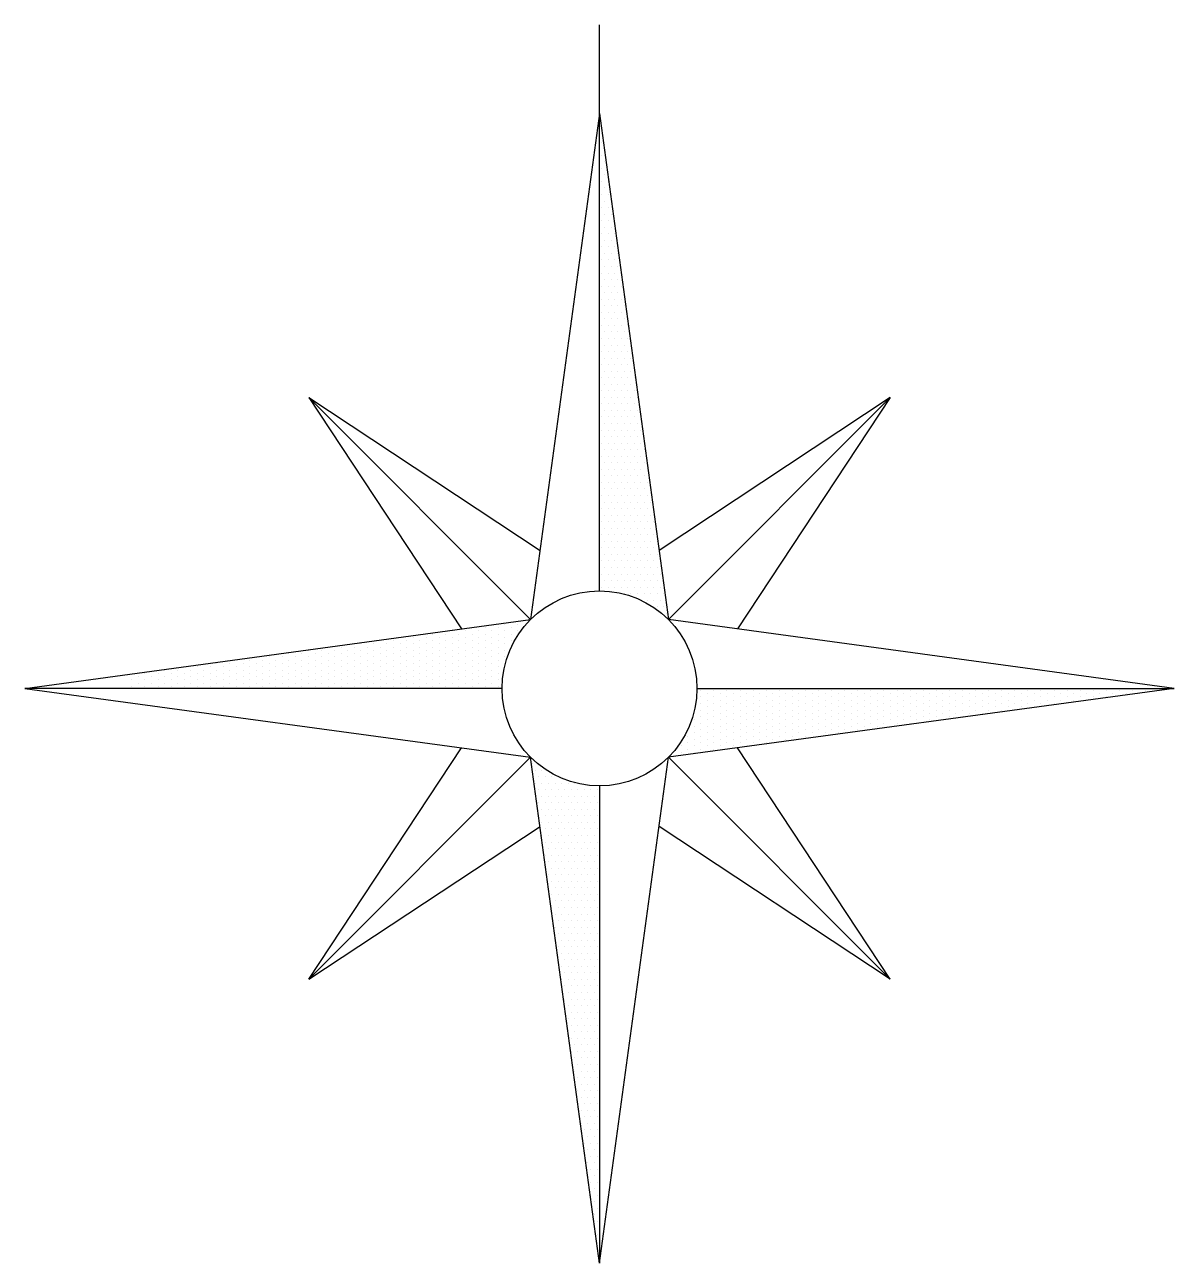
# Model space of a CAD drawing. Header units: millimetres. Extents: x -19392 to 580976, y -49129 to 736091.
# Drawn here: x 364105 to 398697, y 501677 to 538940 of the extents above; entities that cross this region are included whole.
import ezdxf

# ---------------------------------------------------------------- set-up
doc = ezdxf.new("R2010")
doc.units = ezdxf.units.MM

msp = doc.modelspace()

# ---------------------------------------------------------------- linework, layer by layer
at = {"color": 0}
for p, q in [((381461, 535802), (381461, 535802)), ((381461, 535409), (381461, 535409)), ((381461, 535015), (381461, 535015)), ((381559, 534818), (381559, 534818)), ((381461, 534621), (381461, 534621)), ((381559, 534424), (381559, 534424)), ((381461, 534227), (381461, 534227)), ((381559, 534030), (381559, 534030)), ((381658, 534227), (381658, 534227)), ((381461, 533834), (381461, 533834)), ((381559, 533637), (381559, 533637)), ((381658, 533834), (381658, 533834)), ((381756, 533637), (381756, 533637)), ((381461, 533440), (381461, 533440)), ((381559, 533243), (381559, 533243)), ((381658, 533440), (381658, 533440)), ((381756, 533243), (381756, 533243)), ((381461, 533046), (381461, 533046)), ((381658, 533046), (381658, 533046)), ((381461, 532652), (381461, 532652)), ((381559, 532849), (381559, 532849)), ((381658, 532652), (381658, 532652)), ((381756, 532849), (381756, 532849)), ((381855, 532652), (381855, 532652)), ((381461, 532259), (381461, 532259)), ((381559, 532455), (381559, 532455)), ((381658, 532259), (381658, 532259)), ((381756, 532455), (381756, 532455)), ((381855, 532259), (381855, 532259)), ((381461, 531865), (381461, 531865)), ((381559, 532062), (381559, 532062)), ((381658, 531865), (381658, 531865)), ((381756, 532062), (381756, 532062)), ((381855, 531865), (381855, 531865)), ((381953, 532062), (381953, 532062)), ((381461, 531471), (381461, 531471)), ((381559, 531668), (381559, 531668)), ((381658, 531471), (381658, 531471)), ((381756, 531668), (381756, 531668)), ((381855, 531471), (381855, 531471)), ((381953, 531668), (381953, 531668)), ((382052, 531471), (382052, 531471)), ((381461, 531077), (381461, 531077)), ((381559, 531274), (381559, 531274)), ((381658, 531077), (381658, 531077)), ((381756, 531274), (381756, 531274)), ((381855, 531077), (381855, 531077)), ((381953, 531274), (381953, 531274)), ((382052, 531077), (382052, 531077)), ((381461, 530684), (381461, 530684)), ((381559, 530880), (381559, 530880)), ((381658, 530684), (381658, 530684)), ((381756, 530880), (381756, 530880)), ((381855, 530684), (381855, 530684)), ((381953, 530880), (381953, 530880)), ((382052, 530684), (382052, 530684)), ((381461, 530290), (381461, 530290)), ((381559, 530487), (381559, 530487)), ((381658, 530290), (381658, 530290)), ((381756, 530487), (381756, 530487)), ((381855, 530290), (381855, 530290)), ((381953, 530487), (381953, 530487)), ((382052, 530290), (382052, 530290)), ((382150, 530487), (382150, 530487)), ((381461, 529896), (381461, 529896)), ((381559, 530093), (381559, 530093)), ((381658, 529896), (381658, 529896)), ((381756, 530093), (381756, 530093)), ((381855, 529896), (381855, 529896)), ((381953, 530093), (381953, 530093)), ((382052, 529896), (382052, 529896)), ((382150, 530093), (382150, 530093)), ((382248, 529896), (382248, 529896)), ((381559, 529699), (381559, 529699)), ((381756, 529699), (381756, 529699)), ((381953, 529699), (381953, 529699)), ((382150, 529699), (382150, 529699)), ((381461, 529502), (381461, 529502)), ((381559, 529305), (381559, 529305)), ((381658, 529502), (381658, 529502)), ((381756, 529305), (381756, 529305)), ((381855, 529502), (381855, 529502)), ((381953, 529305), (381953, 529305)), ((382052, 529502), (382052, 529502)), ((382150, 529305), (382150, 529305)), ((382248, 529502), (382248, 529502)), ((382347, 529305), (382347, 529305)), ((381461, 529109), (381461, 529109)), ((381559, 528912), (381559, 528912)), ((381658, 529109), (381658, 529109)), ((381756, 528912), (381756, 528912)), ((381855, 529109), (381855, 529109)), ((381953, 528912), (381953, 528912)), ((382052, 529109), (382052, 529109)), ((382150, 528912), (382150, 528912)), ((382248, 529109), (382248, 529109)), ((382347, 528912), (382347, 528912)), ((381461, 528715), (381461, 528715)), ((381559, 528518), (381559, 528518)), ((381658, 528715), (381658, 528715)), ((381756, 528518), (381756, 528518)), ((381855, 528715), (381855, 528715)), ((381953, 528518), (381953, 528518)), ((382052, 528715), (382052, 528715)), ((382150, 528518), (382150, 528518)), ((382248, 528715), (382248, 528715)), ((382347, 528518), (382347, 528518)), ((381461, 528321), (381461, 528321)), ((381559, 528124), (381559, 528124)), ((381658, 528321), (381658, 528321)), ((381756, 528124), (381756, 528124)), ((381855, 528321), (381855, 528321)), ((381953, 528124), (381953, 528124)), ((382052, 528321), (382052, 528321)), ((382150, 528124), (382150, 528124)), ((382248, 528321), (382248, 528321)), ((382347, 528124), (382347, 528124)), ((382445, 528321), (382445, 528321)), ((381461, 527927), (381461, 527927)), ((381559, 527730), (381559, 527730)), ((381658, 527927), (381658, 527927)), ((381756, 527730), (381756, 527730)), ((381855, 527927), (381855, 527927)), ((381953, 527730), (381953, 527730)), ((382052, 527927), (382052, 527927)), ((382150, 527730), (382150, 527730)), ((382248, 527927), (382248, 527927)), ((382347, 527730), (382347, 527730)), ((382445, 527927), (382445, 527927)), ((382544, 527730), (382544, 527730)), ((381461, 527534), (381461, 527534)), ((381559, 527337), (381559, 527337)), ((381658, 527534), (381658, 527534)), ((381756, 527337), (381756, 527337)), ((381855, 527534), (381855, 527534)), ((381953, 527337), (381953, 527337)), ((382052, 527534), (382052, 527534)), ((382150, 527337), (382150, 527337)), ((382248, 527534), (382248, 527534)), ((382347, 527337), (382347, 527337)), ((382445, 527534), (382445, 527534)), ((382544, 527337), (382544, 527337)), ((381461, 527140), (381461, 527140)), ((381559, 526943), (381559, 526943)), ((381658, 527140), (381658, 527140)), ((381756, 526943), (381756, 526943)), ((381855, 527140), (381855, 527140)), ((381953, 526943), (381953, 526943)), ((382052, 527140), (382052, 527140)), ((382150, 526943), (382150, 526943)), ((382248, 527140), (382248, 527140)), ((382347, 526943), (382347, 526943)), ((382445, 527140), (382445, 527140)), ((382544, 526943), (382544, 526943)), ((382642, 527140), (382642, 527140)), ((381461, 526746), (381461, 526746)), ((381559, 526549), (381559, 526549)), ((381658, 526746), (381658, 526746)), ((381756, 526549), (381756, 526549)), ((381855, 526746), (381855, 526746)), ((381953, 526549), (381953, 526549)), ((382052, 526746), (382052, 526746)), ((382150, 526549), (382150, 526549)), ((382248, 526746), (382248, 526746)), ((382347, 526549), (382347, 526549)), ((382445, 526746), (382445, 526746)), ((382544, 526549), (382544, 526549)), ((382642, 526746), (382642, 526746)), ((381461, 526352), (381461, 526352)), ((381559, 526155), (381559, 526155)), ((381658, 526352), (381658, 526352)), ((381756, 526155), (381756, 526155)), ((381855, 526352), (381855, 526352)), ((381953, 526155), (381953, 526155)), ((382052, 526352), (382052, 526352)), ((382150, 526155), (382150, 526155)), ((382248, 526352), (382248, 526352)), ((382347, 526155), (382347, 526155)), ((382445, 526352), (382445, 526352)), ((382544, 526155), (382544, 526155)), ((382642, 526352), (382642, 526352)), ((382741, 526155), (382741, 526155)), ((381461, 525959), (381461, 525959)), ((381658, 525959), (381658, 525959)), ((381855, 525959), (381855, 525959)), ((382052, 525959), (382052, 525959)), ((382248, 525959), (382248, 525959)), ((382445, 525959), (382445, 525959)), ((382642, 525959), (382642, 525959)), ((381461, 525565), (381461, 525565)), ((381559, 525762), (381559, 525762)), ((381658, 525565), (381658, 525565)), ((381756, 525762), (381756, 525762)), ((381855, 525565), (381855, 525565)), ((381953, 525762), (381953, 525762)), ((382052, 525565), (382052, 525565)), ((382150, 525762), (382150, 525762)), ((382248, 525565), (382248, 525565)), ((382347, 525762), (382347, 525762)), ((382445, 525565), (382445, 525565)), ((382544, 525762), (382544, 525762)), ((382642, 525565), (382642, 525565)), ((382741, 525762), (382741, 525762)), ((382839, 525565), (382839, 525565)), ((381461, 525171), (381461, 525171)), ((381559, 525368), (381559, 525368)), ((381658, 525171), (381658, 525171)), ((381756, 525368), (381756, 525368)), ((381855, 525171), (381855, 525171)), ((381953, 525368), (381953, 525368)), ((382052, 525171), (382052, 525171)), ((382150, 525368), (382150, 525368)), ((382248, 525171), (382248, 525171)), ((382347, 525368), (382347, 525368)), ((382445, 525171), (382445, 525171)), ((382544, 525368), (382544, 525368)), ((382642, 525171), (382642, 525171)), ((382741, 525368), (382741, 525368)), ((382839, 525171), (382839, 525171)), ((381461, 524777), (381461, 524777)), ((381559, 524974), (381559, 524974)), ((381658, 524777), (381658, 524777)), ((381756, 524974), (381756, 524974)), ((381855, 524777), (381855, 524777)), ((381953, 524974), (381953, 524974)), ((382052, 524777), (382052, 524777)), ((382150, 524974), (382150, 524974)), ((382248, 524777), (382248, 524777)), ((382347, 524974), (382347, 524974)), ((382445, 524777), (382445, 524777)), ((382544, 524974), (382544, 524974)), ((382642, 524777), (382642, 524777)), ((382741, 524974), (382741, 524974)), ((382839, 524777), (382839, 524777)), ((382938, 524974), (382938, 524974)), ((381461, 524384), (381461, 524384)), ((381559, 524580), (381559, 524580)), ((381658, 524384), (381658, 524384)), ((381756, 524580), (381756, 524580)), ((381855, 524384), (381855, 524384)), ((381953, 524580), (381953, 524580)), ((382052, 524384), (382052, 524384)), ((382150, 524580), (382150, 524580)), ((382248, 524384), (382248, 524384)), ((382347, 524580), (382347, 524580)), ((382445, 524384), (382445, 524384)), ((382544, 524580), (382544, 524580)), ((382642, 524384), (382642, 524384)), ((382741, 524580), (382741, 524580)), ((382839, 524384), (382839, 524384)), ((382938, 524580), (382938, 524580)), ((381461, 523990), (381461, 523990)), ((381559, 524187), (381559, 524187)), ((381658, 523990), (381658, 523990)), ((381756, 524187), (381756, 524187)), ((381855, 523990), (381855, 523990)), ((381953, 524187), (381953, 524187)), ((382052, 523990), (382052, 523990)), ((382150, 524187), (382150, 524187)), ((382248, 523990), (382248, 523990)), ((382347, 524187), (382347, 524187)), ((382445, 523990), (382445, 523990)), ((382544, 524187), (382544, 524187)), ((382642, 523990), (382642, 523990)), ((382741, 524187), (382741, 524187)), ((382839, 523990), (382839, 523990)), ((382938, 524187), (382938, 524187)), ((383036, 523990), (383036, 523990)), ((381461, 523596), (381461, 523596)), ((381559, 523793), (381559, 523793)), ((381658, 523596), (381658, 523596)), ((381756, 523793), (381756, 523793)), ((381855, 523596), (381855, 523596)), ((381953, 523793), (381953, 523793)), ((382052, 523596), (382052, 523596)), ((382150, 523793), (382150, 523793)), ((382248, 523596), (382248, 523596)), ((382347, 523793), (382347, 523793)), ((382445, 523596), (382445, 523596)), ((382544, 523793), (382544, 523793)), ((382642, 523596), (382642, 523596)), ((382741, 523793), (382741, 523793)), ((382839, 523596), (382839, 523596)), ((382938, 523793), (382938, 523793)), ((383036, 523596), (383036, 523596)), ((381461, 523202), (381461, 523202)), ((381559, 523399), (381559, 523399)), ((381658, 523202), (381658, 523202)), ((381756, 523399), (381756, 523399)), ((381855, 523202), (381855, 523202)), ((381953, 523399), (381953, 523399)), ((382052, 523202), (382052, 523202)), ((382150, 523399), (382150, 523399)), ((382248, 523202), (382248, 523202)), ((382347, 523399), (382347, 523399)), ((382445, 523202), (382445, 523202)), ((382544, 523399), (382544, 523399)), ((382642, 523202), (382642, 523202)), ((382741, 523399), (382741, 523399)), ((382839, 523202), (382839, 523202)), ((382938, 523399), (382938, 523399)), ((383036, 523202), (383036, 523202)), ((383134, 523399), (383134, 523399)), ((381461, 522809), (381461, 522809)), ((381559, 523005), (381559, 523005)), ((381658, 522809), (381658, 522809)), ((381756, 523005), (381756, 523005)), ((381855, 522809), (381855, 522809)), ((381953, 523005), (381953, 523005)), ((382052, 522809), (382052, 522809)), ((382150, 523005), (382150, 523005)), ((382248, 522809), (382248, 522809)), ((382347, 523005), (382347, 523005)), ((382445, 522809), (382445, 522809)), ((382544, 523005), (382544, 523005)), ((382642, 522809), (382642, 522809)), ((382741, 523005), (382741, 523005)), ((382839, 522809), (382839, 522809)), ((382938, 523005), (382938, 523005)), ((383036, 522809), (383036, 522809)), ((383134, 523005), (383134, 523005)), ((383233, 522809), (383233, 522809)), ((381559, 522612), (381559, 522612)), ((381756, 522612), (381756, 522612)), ((381953, 522612), (381953, 522612)), ((382150, 522612), (382150, 522612)), ((382347, 522612), (382347, 522612)), ((382544, 522612), (382544, 522612)), ((382741, 522612), (382741, 522612)), ((382938, 522612), (382938, 522612)), ((383134, 522612), (383134, 522612)), ((381461, 522415), (381461, 522415)), ((381559, 522218), (381559, 522218)), ((381658, 522415), (381658, 522415)), ((381756, 522218), (381756, 522218)), ((381855, 522415), (381855, 522415)), ((381953, 522218), (381953, 522218)), ((382052, 522415), (382052, 522415)), ((382150, 522218), (382150, 522218)), ((382248, 522415), (382248, 522415)), ((382347, 522218), (382347, 522218)), ((382445, 522415), (382445, 522415)), ((382544, 522218), (382544, 522218)), ((382642, 522415), (382642, 522415)), ((382741, 522218), (382741, 522218)), ((382839, 522415), (382839, 522415)), ((382938, 522218), (382938, 522218)), ((383036, 522415), (383036, 522415)), ((383134, 522218), (383134, 522218)), ((383233, 522415), (383233, 522415)), ((381461, 522021), (381461, 522021)), ((381658, 522021), (381658, 522021)), ((381855, 522021), (381855, 522021)), ((382052, 522021), (382052, 522021)), ((382150, 521824), (382150, 521824)), ((382248, 522021), (382248, 522021)), ((382347, 521824), (382347, 521824)), ((382445, 522021), (382445, 522021)), ((382544, 521824), (382544, 521824)), ((382642, 522021), (382642, 522021)), ((382741, 521824), (382741, 521824)), ((382839, 522021), (382839, 522021)), ((382938, 521824), (382938, 521824)), ((383036, 522021), (383036, 522021)), ((383134, 521824), (383134, 521824)), ((383233, 522021), (383233, 522021)), ((383331, 521824), (383331, 521824)), ((382642, 521627), (382642, 521627)), ((382839, 521627), (382839, 521627)), ((383036, 521627), (383036, 521627)), ((383134, 521430), (383134, 521430)), ((383233, 521627), (383233, 521627)), ((383331, 521430), (383331, 521430)), ((379141, 521002), (379141, 521002)), ((383430, 521234), (383430, 521234)), ((376385, 520608), (376385, 520608)), ((376778, 520608), (376778, 520608)), ((376975, 520706), (376975, 520706)), ((377172, 520608), (377172, 520608)), ((377369, 520706), (377369, 520706)), ((377566, 520805), (377566, 520805)), ((377566, 520608), (377566, 520608)), ((377763, 520706), (377763, 520706)), ((377960, 520805), (377960, 520805)), ((377960, 520608), (377960, 520608)), ((378156, 520706), (378156, 520706)), ((378353, 520805), (378353, 520805)), ((378353, 520608), (378353, 520608)), ((378550, 520903), (378550, 520903)), ((378550, 520706), (378550, 520706)), ((378747, 520805), (378747, 520805)), ((378747, 520608), (378747, 520608)), ((378944, 520903), (378944, 520903)), ((378944, 520706), (378944, 520706)), ((373235, 520214), (373235, 520214)), ((373628, 520214), (373628, 520214)), ((374022, 520214), (374022, 520214)), ((374219, 520313), (374219, 520313)), ((374416, 520214), (374416, 520214)), ((374613, 520313), (374613, 520313)), ((374810, 520411), (374810, 520411)), ((374810, 520214), (374810, 520214)), ((375006, 520313), (375006, 520313)), ((375203, 520411), (375203, 520411)), ((375203, 520214), (375203, 520214)), ((375400, 520510), (375400, 520510)), ((375400, 520313), (375400, 520313)), ((375597, 520411), (375597, 520411)), ((375597, 520214), (375597, 520214)), ((375794, 520510), (375794, 520510)), ((375794, 520313), (375794, 520313)), ((375991, 520411), (375991, 520411)), ((375991, 520214), (375991, 520214)), ((376188, 520510), (376188, 520510)), ((376188, 520313), (376188, 520313)), ((376385, 520411), (376385, 520411)), ((376385, 520214), (376385, 520214)), ((376581, 520510), (376581, 520510)), ((376581, 520313), (376581, 520313)), ((376778, 520411), (376778, 520411)), ((376778, 520214), (376778, 520214)), ((376975, 520510), (376975, 520510)), ((376975, 520313), (376975, 520313)), ((377172, 520411), (377172, 520411)), ((377172, 520214), (377172, 520214)), ((377369, 520510), (377369, 520510)), ((377369, 520313), (377369, 520313)), ((377566, 520411), (377566, 520411)), ((377566, 520214), (377566, 520214)), ((377763, 520510), (377763, 520510)), ((377763, 520313), (377763, 520313)), ((377960, 520411), (377960, 520411)), ((377960, 520214), (377960, 520214)), ((378156, 520510), (378156, 520510)), ((378156, 520313), (378156, 520313)), ((378353, 520411), (378353, 520411)), ((378353, 520214), (378353, 520214)), ((378550, 520510), (378550, 520510)), ((378550, 520313), (378550, 520313)), ((378747, 520411), (378747, 520411)), ((378747, 520214), (378747, 520214)), ((370478, 519821), (370478, 519821)), ((370872, 519821), (370872, 519821)), ((371069, 519919), (371069, 519919)), ((371266, 519821), (371266, 519821)), ((371463, 519919), (371463, 519919)), ((371660, 519821), (371660, 519821)), ((371856, 519919), (371856, 519919)), ((372053, 520017), (372053, 520017)), ((372053, 519821), (372053, 519821)), ((372250, 519919), (372250, 519919)), ((372447, 520017), (372447, 520017)), ((372447, 519821), (372447, 519821)), ((372644, 520116), (372644, 520116)), ((372644, 519919), (372644, 519919)), ((372841, 520017), (372841, 520017)), ((372841, 519821), (372841, 519821)), ((373038, 520116), (373038, 520116)), ((373038, 519919), (373038, 519919)), ((373235, 520017), (373235, 520017)), ((373235, 519821), (373235, 519821)), ((373431, 520116), (373431, 520116)), ((373431, 519919), (373431, 519919)), ((373628, 520017), (373628, 520017)), ((373628, 519821), (373628, 519821)), ((373825, 520116), (373825, 520116)), ((373825, 519919), (373825, 519919)), ((374022, 520017), (374022, 520017)), ((374022, 519821), (374022, 519821)), ((374219, 520116), (374219, 520116)), ((374219, 519919), (374219, 519919)), ((374416, 520017), (374416, 520017)), ((374416, 519821), (374416, 519821)), ((374613, 520116), (374613, 520116)), ((374613, 519919), (374613, 519919)), ((374810, 520017), (374810, 520017)), ((374810, 519821), (374810, 519821)), ((375006, 520116), (375006, 520116)), ((375006, 519919), (375006, 519919)), ((375203, 520017), (375203, 520017)), ((375203, 519821), (375203, 519821)), ((375400, 520116), (375400, 520116)), ((375400, 519919), (375400, 519919)), ((375597, 520017), (375597, 520017)), ((375597, 519821), (375597, 519821)), ((375794, 520116), (375794, 520116)), ((375794, 519919), (375794, 519919)), ((375991, 520017), (375991, 520017)), ((375991, 519821), (375991, 519821)), ((376188, 520116), (376188, 520116)), ((376188, 519919), (376188, 519919)), ((376385, 520017), (376385, 520017)), ((376385, 519821), (376385, 519821)), ((376581, 520116), (376581, 520116)), ((376581, 519919), (376581, 519919)), ((376778, 520017), (376778, 520017)), ((376778, 519821), (376778, 519821)), ((376975, 520116), (376975, 520116)), ((376975, 519919), (376975, 519919)), ((377172, 520017), (377172, 520017)), ((377172, 519821), (377172, 519821)), ((377369, 520116), (377369, 520116)), ((377369, 519919), (377369, 519919)), ((377566, 520017), (377566, 520017)), ((377566, 519821), (377566, 519821)), ((377763, 520116), (377763, 520116)), ((377763, 519919), (377763, 519919)), ((377960, 520017), (377960, 520017)), ((377960, 519821), (377960, 519821)), ((378156, 520116), (378156, 520116)), ((378156, 519919), (378156, 519919)), ((378353, 520017), (378353, 520017)), ((378353, 519821), (378353, 519821)), ((378550, 520116), (378550, 520116)), ((378550, 519919), (378550, 519919)), ((368313, 519525), (368313, 519525)), ((368706, 519525), (368706, 519525)), ((368903, 519624), (368903, 519624)), ((369100, 519525), (369100, 519525)), ((369297, 519624), (369297, 519624)), ((369494, 519525), (369494, 519525)), ((369691, 519624), (369691, 519624)), ((369888, 519722), (369888, 519722)), ((369888, 519525), (369888, 519525)), ((370085, 519624), (370085, 519624)), ((370281, 519722), (370281, 519722)), ((370281, 519525), (370281, 519525)), ((370478, 519624), (370478, 519624)), ((370675, 519722), (370675, 519722)), ((370675, 519525), (370675, 519525)), ((370872, 519624), (370872, 519624)), ((371069, 519722), (371069, 519722)), ((371069, 519525), (371069, 519525)), ((371266, 519624), (371266, 519624)), ((371463, 519722), (371463, 519722)), ((371463, 519525), (371463, 519525)), ((371660, 519624), (371660, 519624)), ((371856, 519722), (371856, 519722)), ((371856, 519525), (371856, 519525)), ((372053, 519624), (372053, 519624)), ((372250, 519722), (372250, 519722)), ((372250, 519525), (372250, 519525)), ((372447, 519624), (372447, 519624)), ((372644, 519722), (372644, 519722)), ((372644, 519525), (372644, 519525)), ((372841, 519624), (372841, 519624)), ((373038, 519722), (373038, 519722)), ((373038, 519525), (373038, 519525)), ((373235, 519624), (373235, 519624)), ((373431, 519722), (373431, 519722)), ((373431, 519525), (373431, 519525)), ((373628, 519624), (373628, 519624)), ((373825, 519722), (373825, 519722)), ((373825, 519525), (373825, 519525)), ((374022, 519624), (374022, 519624)), ((374219, 519722), (374219, 519722)), ((374219, 519525), (374219, 519525)), ((374416, 519624), (374416, 519624)), ((374613, 519722), (374613, 519722)), ((374613, 519525), (374613, 519525)), ((374810, 519624), (374810, 519624)), ((375006, 519722), (375006, 519722)), ((375006, 519525), (375006, 519525)), ((375203, 519624), (375203, 519624)), ((375400, 519722), (375400, 519722)), ((375400, 519525), (375400, 519525)), ((375597, 519624), (375597, 519624)), ((375794, 519722), (375794, 519722)), ((375794, 519525), (375794, 519525)), ((375991, 519624), (375991, 519624)), ((376188, 519722), (376188, 519722)), ((376188, 519525), (376188, 519525)), ((376385, 519624), (376385, 519624)), ((376581, 519722), (376581, 519722)), ((376581, 519525), (376581, 519525)), ((376778, 519624), (376778, 519624)), ((376975, 519722), (376975, 519722)), ((376975, 519525), (376975, 519525)), ((377172, 519624), (377172, 519624)), ((377369, 519722), (377369, 519722)), ((377369, 519525), (377369, 519525)), ((377566, 519624), (377566, 519624)), ((377763, 519722), (377763, 519722)), ((377763, 519525), (377763, 519525)), ((377960, 519624), (377960, 519624)), ((378156, 519722), (378156, 519722)), ((378156, 519525), (378156, 519525)), ((378353, 519624), (378353, 519624)), ((378550, 519722), (378550, 519722)), ((367328, 519230), (367328, 519230)), ((367525, 519328), (367525, 519328)), ((367525, 519131), (367525, 519131)), ((367722, 519427), (367722, 519427)), ((367722, 519230), (367722, 519230)), ((367919, 519328), (367919, 519328)), ((367919, 519131), (367919, 519131)), ((368116, 519427), (368116, 519427)), ((368116, 519230), (368116, 519230)), ((368313, 519328), (368313, 519328)), ((368313, 519131), (368313, 519131)), ((368510, 519427), (368510, 519427)), ((368510, 519230), (368510, 519230)), ((368706, 519328), (368706, 519328)), ((368706, 519131), (368706, 519131)), ((368903, 519427), (368903, 519427)), ((368903, 519230), (368903, 519230)), ((369100, 519328), (369100, 519328)), ((369100, 519131), (369100, 519131)), ((369297, 519427), (369297, 519427)), ((369297, 519230), (369297, 519230)), ((369494, 519328), (369494, 519328)), ((369494, 519131), (369494, 519131)), ((369691, 519427), (369691, 519427)), ((369691, 519230), (369691, 519230)), ((369888, 519328), (369888, 519328)), ((369888, 519131), (369888, 519131)), ((370085, 519427), (370085, 519427)), ((370085, 519230), (370085, 519230)), ((370281, 519328), (370281, 519328)), ((370281, 519131), (370281, 519131)), ((370478, 519427), (370478, 519427)), ((370478, 519230), (370478, 519230)), ((370675, 519328), (370675, 519328)), ((370675, 519131), (370675, 519131)), ((370872, 519427), (370872, 519427)), ((370872, 519230), (370872, 519230)), ((371069, 519328), (371069, 519328)), ((371069, 519131), (371069, 519131)), ((371266, 519427), (371266, 519427)), ((371266, 519230), (371266, 519230)), ((371463, 519328), (371463, 519328)), ((371463, 519131), (371463, 519131)), ((371660, 519427), (371660, 519427)), ((371660, 519230), (371660, 519230)), ((371856, 519328), (371856, 519328)), ((371856, 519131), (371856, 519131)), ((372053, 519427), (372053, 519427)), ((372053, 519230), (372053, 519230)), ((372250, 519328), (372250, 519328)), ((372250, 519131), (372250, 519131)), ((372447, 519427), (372447, 519427)), ((372447, 519230), (372447, 519230)), ((372644, 519328), (372644, 519328)), ((372644, 519131), (372644, 519131)), ((372841, 519427), (372841, 519427)), ((372841, 519230), (372841, 519230)), ((373038, 519328), (373038, 519328)), ((373038, 519131), (373038, 519131)), ((373235, 519427), (373235, 519427)), ((373235, 519230), (373235, 519230)), ((373431, 519328), (373431, 519328)), ((373431, 519131), (373431, 519131)), ((373628, 519427), (373628, 519427)), ((373628, 519230), (373628, 519230)), ((373825, 519328), (373825, 519328)), ((373825, 519131), (373825, 519131)), ((374022, 519427), (374022, 519427)), ((374022, 519230), (374022, 519230)), ((374219, 519328), (374219, 519328)), ((374219, 519131), (374219, 519131)), ((374416, 519427), (374416, 519427)), ((374416, 519230), (374416, 519230)), ((374613, 519328), (374613, 519328)), ((374613, 519131), (374613, 519131)), ((374810, 519427), (374810, 519427)), ((374810, 519230), (374810, 519230)), ((375006, 519328), (375006, 519328)), ((375006, 519131), (375006, 519131)), ((375203, 519427), (375203, 519427)), ((375203, 519230), (375203, 519230)), ((375400, 519328), (375400, 519328)), ((375400, 519131), (375400, 519131)), ((375597, 519427), (375597, 519427)), ((375597, 519230), (375597, 519230)), ((375794, 519328), (375794, 519328)), ((375794, 519131), (375794, 519131)), ((375991, 519427), (375991, 519427)), ((375991, 519230), (375991, 519230)), ((376188, 519328), (376188, 519328)), ((376188, 519131), (376188, 519131)), ((376385, 519427), (376385, 519427)), ((376385, 519230), (376385, 519230)), ((376581, 519328), (376581, 519328)), ((376581, 519131), (376581, 519131)), ((376778, 519427), (376778, 519427)), ((376778, 519230), (376778, 519230)), ((376975, 519328), (376975, 519328)), ((376975, 519131), (376975, 519131)), ((377172, 519427), (377172, 519427)), ((377172, 519230), (377172, 519230)), ((377369, 519328), (377369, 519328)), ((377369, 519131), (377369, 519131)), ((377566, 519427), (377566, 519427)), ((377566, 519230), (377566, 519230)), ((377763, 519328), (377763, 519328)), ((377763, 519131), (377763, 519131)), ((377960, 519427), (377960, 519427)), ((377960, 519230), (377960, 519230)), ((378156, 519328), (378156, 519328)), ((378156, 519131), (378156, 519131)), ((378353, 519427), (378353, 519427)), ((378353, 519230), (378353, 519230)), ((367328, 519033), (367328, 519033)), ((367722, 519033), (367722, 519033)), ((368116, 519033), (368116, 519033)), ((368510, 519033), (368510, 519033)), ((368903, 519033), (368903, 519033)), ((369297, 519033), (369297, 519033)), ((369691, 519033), (369691, 519033)), ((370085, 519033), (370085, 519033)), ((370478, 519033), (370478, 519033)), ((370872, 519033), (370872, 519033)), ((371266, 519033), (371266, 519033)), ((371660, 519033), (371660, 519033)), ((372053, 519033), (372053, 519033)), ((372447, 519033), (372447, 519033)), ((372841, 519033), (372841, 519033)), ((373235, 519033), (373235, 519033)), ((373628, 519033), (373628, 519033)), ((374022, 519033), (374022, 519033)), ((374416, 519033), (374416, 519033)), ((374810, 519033), (374810, 519033)), ((375203, 519033), (375203, 519033)), ((375597, 519033), (375597, 519033)), ((375991, 519033), (375991, 519033)), ((376385, 519033), (376385, 519033)), ((376778, 519033), (376778, 519033)), ((377172, 519033), (377172, 519033)), ((377566, 519033), (377566, 519033)), ((377960, 519033), (377960, 519033)), ((378353, 519033), (378353, 519033)), ((384449, 518913), (384449, 518913)), ((384449, 518716), (384449, 518716)), ((384646, 518815), (384646, 518815)), ((384843, 518913), (384843, 518913)), ((384843, 518716), (384843, 518716)), ((385040, 518815), (385040, 518815)), ((385236, 518913), (385236, 518913)), ((385236, 518716), (385236, 518716)), ((385433, 518815), (385433, 518815)), ((385630, 518913), (385630, 518913)), ((385630, 518716), (385630, 518716)), ((385827, 518815), (385827, 518815)), ((386024, 518913), (386024, 518913)), ((386024, 518716), (386024, 518716)), ((386221, 518815), (386221, 518815)), ((386418, 518913), (386418, 518913)), ((386418, 518716), (386418, 518716)), ((386615, 518815), (386615, 518815)), ((386811, 518913), (386811, 518913)), ((386811, 518716), (386811, 518716)), ((387008, 518815), (387008, 518815)), ((387205, 518913), (387205, 518913)), ((387205, 518716), (387205, 518716)), ((387402, 518815), (387402, 518815)), ((387599, 518913), (387599, 518913)), ((387599, 518716), (387599, 518716)), ((387796, 518815), (387796, 518815)), ((387993, 518913), (387993, 518913)), ((387993, 518716), (387993, 518716)), ((388190, 518815), (388190, 518815)), ((388386, 518913), (388386, 518913)), ((388386, 518716), (388386, 518716)), ((388583, 518815), (388583, 518815)), ((388780, 518913), (388780, 518913)), ((388780, 518716), (388780, 518716)), ((388977, 518815), (388977, 518815)), ((389174, 518913), (389174, 518913)), ((389174, 518716), (389174, 518716)), ((389371, 518815), (389371, 518815)), ((389568, 518913), (389568, 518913)), ((389568, 518716), (389568, 518716)), ((389765, 518815), (389765, 518815)), ((389961, 518913), (389961, 518913)), ((389961, 518716), (389961, 518716)), ((390158, 518815), (390158, 518815)), ((390355, 518913), (390355, 518913)), ((390355, 518716), (390355, 518716)), ((390552, 518815), (390552, 518815)), ((390749, 518913), (390749, 518913)), ((390749, 518716), (390749, 518716)), ((390946, 518815), (390946, 518815)), ((391143, 518913), (391143, 518913)), ((391143, 518716), (391143, 518716)), ((391340, 518815), (391340, 518815)), ((391536, 518913), (391536, 518913)), ((391536, 518716), (391536, 518716)), ((391733, 518815), (391733, 518815)), ((391930, 518913), (391930, 518913)), ((391930, 518716), (391930, 518716)), ((392127, 518815), (392127, 518815)), ((392324, 518913), (392324, 518913)), ((392324, 518716), (392324, 518716)), ((392521, 518815), (392521, 518815)), ((392718, 518913), (392718, 518913)), ((392718, 518716), (392718, 518716)), ((392915, 518815), (392915, 518815)), ((393111, 518913), (393111, 518913)), ((393111, 518716), (393111, 518716)), ((393308, 518815), (393308, 518815)), ((393505, 518913), (393505, 518913)), ((393505, 518716), (393505, 518716)), ((393702, 518815), (393702, 518815)), ((393899, 518913), (393899, 518913)), ((393899, 518716), (393899, 518716)), ((394096, 518815), (394096, 518815)), ((394293, 518913), (394293, 518913)), ((394293, 518716), (394293, 518716)), ((394490, 518815), (394490, 518815)), ((394686, 518913), (394686, 518913)), ((394686, 518716), (394686, 518716)), ((394883, 518815), (394883, 518815)), ((395080, 518913), (395080, 518913)), ((395080, 518716), (395080, 518716)), ((395277, 518815), (395277, 518815)), ((395474, 518913), (395474, 518913)), ((395474, 518716), (395474, 518716)), ((395671, 518815), (395671, 518815)), ((395868, 518913), (395868, 518913)), ((395868, 518716), (395868, 518716)), ((396065, 518815), (396065, 518815)), ((396261, 518913), (396261, 518913)), ((396261, 518716), (396261, 518716)), ((396458, 518815), (396458, 518815)), ((396655, 518913), (396655, 518913)), ((396655, 518716), (396655, 518716)), ((396852, 518815), (396852, 518815)), ((397049, 518913), (397049, 518913)), ((397246, 518815), (397246, 518815)), ((397443, 518913), (397443, 518913)), ((397836, 518913), (397836, 518913)), ((398230, 518913), (398230, 518913)), ((384449, 518520), (384449, 518520)), ((384646, 518618), (384646, 518618)), ((384646, 518421), (384646, 518421)), ((384843, 518520), (384843, 518520)), ((385040, 518618), (385040, 518618)), ((385040, 518421), (385040, 518421)), ((385236, 518520), (385236, 518520)), ((385433, 518618), (385433, 518618)), ((385433, 518421), (385433, 518421)), ((385630, 518520), (385630, 518520)), ((385827, 518618), (385827, 518618)), ((385827, 518421), (385827, 518421)), ((386024, 518520), (386024, 518520)), ((386221, 518618), (386221, 518618)), ((386221, 518421), (386221, 518421)), ((386418, 518520), (386418, 518520)), ((386615, 518618), (386615, 518618)), ((386615, 518421), (386615, 518421)), ((386811, 518520), (386811, 518520)), ((387008, 518618), (387008, 518618)), ((387008, 518421), (387008, 518421)), ((387205, 518520), (387205, 518520)), ((387402, 518618), (387402, 518618)), ((387402, 518421), (387402, 518421)), ((387599, 518520), (387599, 518520)), ((387796, 518618), (387796, 518618)), ((387796, 518421), (387796, 518421)), ((387993, 518520), (387993, 518520)), ((388190, 518618), (388190, 518618)), ((388190, 518421), (388190, 518421)), ((388386, 518520), (388386, 518520)), ((388583, 518618), (388583, 518618)), ((388583, 518421), (388583, 518421)), ((388780, 518520), (388780, 518520)), ((388977, 518618), (388977, 518618)), ((388977, 518421), (388977, 518421)), ((389174, 518520), (389174, 518520)), ((389371, 518618), (389371, 518618)), ((389371, 518421), (389371, 518421)), ((389568, 518520), (389568, 518520)), ((389765, 518618), (389765, 518618)), ((389765, 518421), (389765, 518421)), ((389961, 518520), (389961, 518520)), ((390158, 518618), (390158, 518618)), ((390158, 518421), (390158, 518421)), ((390355, 518520), (390355, 518520)), ((390552, 518618), (390552, 518618)), ((390552, 518421), (390552, 518421)), ((390749, 518520), (390749, 518520)), ((390946, 518618), (390946, 518618)), ((390946, 518421), (390946, 518421)), ((391143, 518520), (391143, 518520)), ((391340, 518618), (391340, 518618)), ((391340, 518421), (391340, 518421)), ((391536, 518520), (391536, 518520)), ((391733, 518618), (391733, 518618)), ((391733, 518421), (391733, 518421)), ((391930, 518520), (391930, 518520)), ((392127, 518618), (392127, 518618)), ((392127, 518421), (392127, 518421)), ((392324, 518520), (392324, 518520)), ((392521, 518618), (392521, 518618)), ((392521, 518421), (392521, 518421)), ((392718, 518520), (392718, 518520)), ((392915, 518618), (392915, 518618)), ((392915, 518421), (392915, 518421)), ((393111, 518520), (393111, 518520)), ((393308, 518618), (393308, 518618)), ((393308, 518421), (393308, 518421)), ((393505, 518520), (393505, 518520)), ((393702, 518618), (393702, 518618)), ((393702, 518421), (393702, 518421)), ((393899, 518520), (393899, 518520)), ((394096, 518618), (394096, 518618)), ((394096, 518421), (394096, 518421)), ((394293, 518520), (394293, 518520)), ((394490, 518618), (394490, 518618)), ((394490, 518421), (394490, 518421)), ((394686, 518520), (394686, 518520)), ((394883, 518618), (394883, 518618)), ((395080, 518520), (395080, 518520)), ((395277, 518618), (395277, 518618)), ((395671, 518618), (395671, 518618)), ((396065, 518618), (396065, 518618)), ((384252, 518224), (384252, 518224)), ((384252, 518027), (384252, 518027)), ((384449, 518323), (384449, 518323)), ((384449, 518126), (384449, 518126)), ((384646, 518224), (384646, 518224)), ((384646, 518027), (384646, 518027)), ((384843, 518323), (384843, 518323)), ((384843, 518126), (384843, 518126)), ((385040, 518224), (385040, 518224)), ((385040, 518027), (385040, 518027)), ((385236, 518323), (385236, 518323)), ((385236, 518126), (385236, 518126)), ((385433, 518224), (385433, 518224)), ((385433, 518027), (385433, 518027)), ((385630, 518323), (385630, 518323)), ((385630, 518126), (385630, 518126)), ((385827, 518224), (385827, 518224)), ((385827, 518027), (385827, 518027)), ((386024, 518323), (386024, 518323)), ((386024, 518126), (386024, 518126)), ((386221, 518224), (386221, 518224)), ((386221, 518027), (386221, 518027)), ((386418, 518323), (386418, 518323)), ((386418, 518126), (386418, 518126)), ((386615, 518224), (386615, 518224)), ((386615, 518027), (386615, 518027)), ((386811, 518323), (386811, 518323)), ((386811, 518126), (386811, 518126)), ((387008, 518224), (387008, 518224)), ((387008, 518027), (387008, 518027)), ((387205, 518323), (387205, 518323)), ((387205, 518126), (387205, 518126)), ((387402, 518224), (387402, 518224)), ((387402, 518027), (387402, 518027)), ((387599, 518323), (387599, 518323)), ((387599, 518126), (387599, 518126)), ((387796, 518224), (387796, 518224)), ((387796, 518027), (387796, 518027)), ((387993, 518323), (387993, 518323)), ((387993, 518126), (387993, 518126)), ((388190, 518224), (388190, 518224)), ((388190, 518027), (388190, 518027)), ((388386, 518323), (388386, 518323)), ((388386, 518126), (388386, 518126)), ((388583, 518224), (388583, 518224)), ((388583, 518027), (388583, 518027)), ((388780, 518323), (388780, 518323)), ((388780, 518126), (388780, 518126)), ((388977, 518224), (388977, 518224)), ((388977, 518027), (388977, 518027)), ((389174, 518323), (389174, 518323)), ((389174, 518126), (389174, 518126)), ((389371, 518224), (389371, 518224)), ((389371, 518027), (389371, 518027)), ((389568, 518323), (389568, 518323)), ((389568, 518126), (389568, 518126)), ((389765, 518224), (389765, 518224)), ((389765, 518027), (389765, 518027)), ((389961, 518323), (389961, 518323)), ((389961, 518126), (389961, 518126)), ((390158, 518224), (390158, 518224)), ((390158, 518027), (390158, 518027)), ((390355, 518323), (390355, 518323)), ((390355, 518126), (390355, 518126)), ((390552, 518224), (390552, 518224)), ((390552, 518027), (390552, 518027)), ((390749, 518323), (390749, 518323)), ((390749, 518126), (390749, 518126)), ((390946, 518224), (390946, 518224)), ((390946, 518027), (390946, 518027)), ((391143, 518323), (391143, 518323)), ((391143, 518126), (391143, 518126)), ((391340, 518224), (391340, 518224)), ((391340, 518027), (391340, 518027)), ((391536, 518323), (391536, 518323)), ((391536, 518126), (391536, 518126)), ((391733, 518224), (391733, 518224)), ((391733, 518027), (391733, 518027)), ((391930, 518323), (391930, 518323)), ((391930, 518126), (391930, 518126)), ((392127, 518224), (392127, 518224)), ((392324, 518323), (392324, 518323)), ((392324, 518126), (392324, 518126)), ((392521, 518224), (392521, 518224)), ((392718, 518323), (392718, 518323)), ((392915, 518224), (392915, 518224)), ((393111, 518323), (393111, 518323)), ((393505, 518323), (393505, 518323)), ((393899, 518323), (393899, 518323)), ((384055, 517732), (384055, 517732)), ((384252, 517831), (384252, 517831)), ((384252, 517634), (384252, 517634)), ((384449, 517929), (384449, 517929)), ((384449, 517732), (384449, 517732)), ((384646, 517831), (384646, 517831)), ((384646, 517634), (384646, 517634)), ((384843, 517929), (384843, 517929)), ((384843, 517732), (384843, 517732)), ((385040, 517831), (385040, 517831)), ((385040, 517634), (385040, 517634)), ((385236, 517929), (385236, 517929)), ((385236, 517732), (385236, 517732)), ((385433, 517831), (385433, 517831)), ((385433, 517634), (385433, 517634)), ((385630, 517929), (385630, 517929)), ((385630, 517732), (385630, 517732)), ((385827, 517831), (385827, 517831)), ((385827, 517634), (385827, 517634)), ((386024, 517929), (386024, 517929)), ((386024, 517732), (386024, 517732)), ((386221, 517831), (386221, 517831)), ((386221, 517634), (386221, 517634)), ((386418, 517929), (386418, 517929)), ((386418, 517732), (386418, 517732)), ((386615, 517831), (386615, 517831)), ((386615, 517634), (386615, 517634)), ((386811, 517929), (386811, 517929)), ((386811, 517732), (386811, 517732)), ((387008, 517831), (387008, 517831)), ((387008, 517634), (387008, 517634)), ((387205, 517929), (387205, 517929)), ((387205, 517732), (387205, 517732)), ((387402, 517831), (387402, 517831)), ((387402, 517634), (387402, 517634)), ((387599, 517929), (387599, 517929)), ((387599, 517732), (387599, 517732)), ((387796, 517831), (387796, 517831)), ((387796, 517634), (387796, 517634)), ((387993, 517929), (387993, 517929)), ((387993, 517732), (387993, 517732)), ((388190, 517831), (388190, 517831)), ((388190, 517634), (388190, 517634)), ((388386, 517929), (388386, 517929)), ((388386, 517732), (388386, 517732)), ((388583, 517831), (388583, 517831)), ((388583, 517634), (388583, 517634)), ((388780, 517929), (388780, 517929)), ((388780, 517732), (388780, 517732)), ((388977, 517831), (388977, 517831)), ((389174, 517929), (389174, 517929)), ((389174, 517732), (389174, 517732)), ((389371, 517831), (389371, 517831)), ((389568, 517929), (389568, 517929)), ((389568, 517732), (389568, 517732)), ((389765, 517831), (389765, 517831)), ((389961, 517929), (389961, 517929)), ((390158, 517831), (390158, 517831)), ((390355, 517929), (390355, 517929)), ((390749, 517929), (390749, 517929)), ((383858, 517240), (383858, 517240)), ((384055, 517535), (384055, 517535)), ((384055, 517338), (384055, 517338)), ((384252, 517437), (384252, 517437)), ((384252, 517240), (384252, 517240)), ((384449, 517535), (384449, 517535)), ((384449, 517338), (384449, 517338)), ((384646, 517437), (384646, 517437)), ((384646, 517240), (384646, 517240)), ((384843, 517535), (384843, 517535)), ((384843, 517338), (384843, 517338)), ((385040, 517437), (385040, 517437)), ((385040, 517240), (385040, 517240)), ((385236, 517535), (385236, 517535)), ((385236, 517338), (385236, 517338)), ((385433, 517437), (385433, 517437)), ((385433, 517240), (385433, 517240)), ((385630, 517535), (385630, 517535)), ((385630, 517338), (385630, 517338)), ((385827, 517437), (385827, 517437)), ((385827, 517240), (385827, 517240)), ((386024, 517535), (386024, 517535)), ((386024, 517338), (386024, 517338)), ((386221, 517437), (386221, 517437)), ((386418, 517535), (386418, 517535)), ((386418, 517338), (386418, 517338)), ((386615, 517437), (386615, 517437)), ((386811, 517535), (386811, 517535)), ((387008, 517437), (387008, 517437)), ((387205, 517535), (387205, 517535)), ((387402, 517437), (387402, 517437)), ((387599, 517535), (387599, 517535)), ((387993, 517535), (387993, 517535)), ((383661, 516945), (383661, 516945)), ((383858, 517043), (383858, 517043)), ((384055, 517141), (384055, 517141)), ((384252, 517043), (384252, 517043)), ((384449, 517141), (384449, 517141)), ((384843, 517141), (384843, 517141)), ((385236, 517141), (385236, 517141)), ((379373, 516713), (379373, 516713)), ((379471, 516516), (379471, 516516)), ((379668, 516516), (379668, 516516)), ((379471, 516122), (379471, 516122)), ((379569, 516319), (379569, 516319)), ((379668, 516122), (379668, 516122)), ((379766, 516319), (379766, 516319)), ((379865, 516122), (379865, 516122)), ((379963, 516319), (379963, 516319)), ((380062, 516122), (380062, 516122)), ((380160, 516319), (380160, 516319)), ((380258, 516122), (380258, 516122)), ((380455, 516122), (380455, 516122)), ((380652, 516122), (380652, 516122)), ((379569, 515925), (379569, 515925)), ((379668, 515729), (379668, 515729)), ((379766, 515925), (379766, 515925)), ((379865, 515729), (379865, 515729)), ((379963, 515925), (379963, 515925)), ((380062, 515729), (380062, 515729)), ((380160, 515925), (380160, 515925)), ((380258, 515729), (380258, 515729)), ((380357, 515925), (380357, 515925)), ((380455, 515729), (380455, 515729)), ((380554, 515925), (380554, 515925)), ((380652, 515729), (380652, 515729)), ((380751, 515925), (380751, 515925)), ((380849, 515729), (380849, 515729)), ((380948, 515925), (380948, 515925)), ((381046, 515729), (381046, 515729)), ((381144, 515925), (381144, 515925)), ((381243, 515729), (381243, 515729)), ((381341, 515925), (381341, 515925)), ((379569, 515532), (379569, 515532)), ((379766, 515532), (379766, 515532)), ((379963, 515532), (379963, 515532)), ((380160, 515532), (380160, 515532)), ((380357, 515532), (380357, 515532)), ((380554, 515532), (380554, 515532)), ((380751, 515532), (380751, 515532)), ((380948, 515532), (380948, 515532)), ((381144, 515532), (381144, 515532)), ((381341, 515532), (381341, 515532)), ((379569, 515138), (379569, 515138)), ((379668, 515335), (379668, 515335)), ((379766, 515138), (379766, 515138)), ((379865, 515335), (379865, 515335)), ((379963, 515138), (379963, 515138)), ((380062, 515335), (380062, 515335)), ((380160, 515138), (380160, 515138)), ((380258, 515335), (380258, 515335)), ((380357, 515138), (380357, 515138)), ((380455, 515335), (380455, 515335)), ((380554, 515138), (380554, 515138)), ((380652, 515335), (380652, 515335)), ((380751, 515138), (380751, 515138)), ((380849, 515335), (380849, 515335)), ((380948, 515138), (380948, 515138)), ((381046, 515335), (381046, 515335)), ((381144, 515138), (381144, 515138)), ((381243, 515335), (381243, 515335)), ((381341, 515138), (381341, 515138)), ((379668, 514941), (379668, 514941)), ((379766, 514744), (379766, 514744)), ((379865, 514941), (379865, 514941)), ((379963, 514744), (379963, 514744)), ((380062, 514941), (380062, 514941)), ((380160, 514744), (380160, 514744)), ((380258, 514941), (380258, 514941)), ((380357, 514744), (380357, 514744)), ((380455, 514941), (380455, 514941)), ((380554, 514744), (380554, 514744)), ((380652, 514941), (380652, 514941)), ((380751, 514744), (380751, 514744)), ((380849, 514941), (380849, 514941)), ((380948, 514744), (380948, 514744)), ((381046, 514941), (381046, 514941)), ((381144, 514744), (381144, 514744)), ((381243, 514941), (381243, 514941)), ((381341, 514744), (381341, 514744)), ((379668, 514547), (379668, 514547)), ((379766, 514350), (379766, 514350)), ((379865, 514547), (379865, 514547)), ((379963, 514350), (379963, 514350)), ((380062, 514547), (380062, 514547)), ((380160, 514350), (380160, 514350)), ((380258, 514547), (380258, 514547)), ((380357, 514350), (380357, 514350)), ((380455, 514547), (380455, 514547)), ((380554, 514350), (380554, 514350)), ((380652, 514547), (380652, 514547)), ((380751, 514350), (380751, 514350)), ((380849, 514547), (380849, 514547)), ((380948, 514350), (380948, 514350)), ((381046, 514547), (381046, 514547)), ((381144, 514350), (381144, 514350)), ((381243, 514547), (381243, 514547)), ((381341, 514350), (381341, 514350)), ((379766, 513957), (379766, 513957)), ((379865, 514154), (379865, 514154)), ((379963, 513957), (379963, 513957)), ((380062, 514154), (380062, 514154)), ((380160, 513957), (380160, 513957)), ((380258, 514154), (380258, 514154)), ((380357, 513957), (380357, 513957)), ((380455, 514154), (380455, 514154)), ((380554, 513957), (380554, 513957)), ((380652, 514154), (380652, 514154)), ((380751, 513957), (380751, 513957)), ((380849, 514154), (380849, 514154)), ((380948, 513957), (380948, 513957)), ((381046, 514154), (381046, 514154)), ((381144, 513957), (381144, 513957)), ((381243, 514154), (381243, 514154)), ((381341, 513957), (381341, 513957)), ((379865, 513760), (379865, 513760)), ((379963, 513563), (379963, 513563)), ((380062, 513760), (380062, 513760)), ((380160, 513563), (380160, 513563)), ((380258, 513760), (380258, 513760)), ((380357, 513563), (380357, 513563)), ((380455, 513760), (380455, 513760)), ((380554, 513563), (380554, 513563)), ((380652, 513760), (380652, 513760)), ((380751, 513563), (380751, 513563)), ((380849, 513760), (380849, 513760)), ((380948, 513563), (380948, 513563)), ((381046, 513760), (381046, 513760)), ((381144, 513563), (381144, 513563)), ((381243, 513760), (381243, 513760)), ((381341, 513563), (381341, 513563)), ((379865, 513366), (379865, 513366)), ((379963, 513169), (379963, 513169)), ((380062, 513366), (380062, 513366)), ((380160, 513169), (380160, 513169)), ((380258, 513366), (380258, 513366)), ((380357, 513169), (380357, 513169)), ((380455, 513366), (380455, 513366)), ((380554, 513169), (380554, 513169)), ((380652, 513366), (380652, 513366)), ((380751, 513169), (380751, 513169)), ((380849, 513366), (380849, 513366)), ((380948, 513169), (380948, 513169)), ((381046, 513366), (381046, 513366)), ((381144, 513169), (381144, 513169)), ((381243, 513366), (381243, 513366)), ((381341, 513169), (381341, 513169)), ((379865, 512972), (379865, 512972)), ((379963, 512775), (379963, 512775)), ((380062, 512972), (380062, 512972)), ((380160, 512775), (380160, 512775)), ((380258, 512972), (380258, 512972)), ((380357, 512775), (380357, 512775)), ((380455, 512972), (380455, 512972)), ((380554, 512775), (380554, 512775)), ((380652, 512972), (380652, 512972)), ((380751, 512775), (380751, 512775)), ((380849, 512972), (380849, 512972)), ((380948, 512775), (380948, 512775)), ((381046, 512972), (381046, 512972)), ((381144, 512775), (381144, 512775)), ((381243, 512972), (381243, 512972)), ((381341, 512775), (381341, 512775)), ((379963, 512382), (379963, 512382)), ((380062, 512579), (380062, 512579)), ((380160, 512382), (380160, 512382)), ((380258, 512579), (380258, 512579)), ((380357, 512382), (380357, 512382)), ((380455, 512579), (380455, 512579)), ((380554, 512382), (380554, 512382)), ((380652, 512579), (380652, 512579)), ((380751, 512382), (380751, 512382)), ((380849, 512579), (380849, 512579)), ((380948, 512382), (380948, 512382)), ((381046, 512579), (381046, 512579)), ((381144, 512382), (381144, 512382)), ((381243, 512579), (381243, 512579)), ((381341, 512382), (381341, 512382)), ((380062, 512185), (380062, 512185)), ((380258, 512185), (380258, 512185)), ((380455, 512185), (380455, 512185)), ((380652, 512185), (380652, 512185)), ((380849, 512185), (380849, 512185)), ((381046, 512185), (381046, 512185)), ((381243, 512185), (381243, 512185)), ((380062, 511791), (380062, 511791)), ((380160, 511988), (380160, 511988)), ((380258, 511791), (380258, 511791)), ((380357, 511988), (380357, 511988)), ((380455, 511791), (380455, 511791)), ((380554, 511988), (380554, 511988)), ((380652, 511791), (380652, 511791)), ((380751, 511988), (380751, 511988)), ((380849, 511791), (380849, 511791)), ((380948, 511988), (380948, 511988)), ((381046, 511791), (381046, 511791)), ((381144, 511988), (381144, 511988)), ((381243, 511791), (381243, 511791)), ((381341, 511988), (381341, 511988)), ((380160, 511594), (380160, 511594)), ((380258, 511397), (380258, 511397)), ((380357, 511594), (380357, 511594)), ((380455, 511397), (380455, 511397)), ((380554, 511594), (380554, 511594)), ((380652, 511397), (380652, 511397)), ((380751, 511594), (380751, 511594)), ((380849, 511397), (380849, 511397)), ((380948, 511594), (380948, 511594)), ((381046, 511397), (381046, 511397)), ((381144, 511594), (381144, 511594)), ((381243, 511397), (381243, 511397)), ((381341, 511594), (381341, 511594)), ((380160, 511200), (380160, 511200)), ((380258, 511004), (380258, 511004)), ((380357, 511200), (380357, 511200)), ((380455, 511004), (380455, 511004)), ((380554, 511200), (380554, 511200)), ((380652, 511004), (380652, 511004)), ((380751, 511200), (380751, 511200)), ((380849, 511004), (380849, 511004)), ((380948, 511200), (380948, 511200)), ((381046, 511004), (381046, 511004)), ((381144, 511200), (381144, 511200)), ((381243, 511004), (381243, 511004)), ((381341, 511200), (381341, 511200)), ((380160, 510807), (380160, 510807)), ((380258, 510610), (380258, 510610)), ((380357, 510807), (380357, 510807)), ((380455, 510610), (380455, 510610)), ((380554, 510807), (380554, 510807)), ((380652, 510610), (380652, 510610)), ((380751, 510807), (380751, 510807)), ((380849, 510610), (380849, 510610)), ((380948, 510807), (380948, 510807)), ((381046, 510610), (381046, 510610)), ((381144, 510807), (381144, 510807)), ((381243, 510610), (381243, 510610)), ((381341, 510807), (381341, 510807)), ((380258, 510216), (380258, 510216)), ((380357, 510413), (380357, 510413)), ((380455, 510216), (380455, 510216)), ((380554, 510413), (380554, 510413)), ((380652, 510216), (380652, 510216)), ((380751, 510413), (380751, 510413)), ((380849, 510216), (380849, 510216)), ((380948, 510413), (380948, 510413)), ((381046, 510216), (381046, 510216)), ((381144, 510413), (381144, 510413)), ((381243, 510216), (381243, 510216)), ((381341, 510413), (381341, 510413)), ((380357, 510019), (380357, 510019)), ((380455, 509822), (380455, 509822)), ((380554, 510019), (380554, 510019)), ((380652, 509822), (380652, 509822)), ((380751, 510019), (380751, 510019)), ((380849, 509822), (380849, 509822)), ((380948, 510019), (380948, 510019)), ((381046, 509822), (381046, 509822)), ((381144, 510019), (381144, 510019)), ((381243, 509822), (381243, 509822)), ((381341, 510019), (381341, 510019)), ((380357, 509625), (380357, 509625)), ((380455, 509429), (380455, 509429)), ((380554, 509625), (380554, 509625)), ((380652, 509429), (380652, 509429)), ((380751, 509625), (380751, 509625)), ((380849, 509429), (380849, 509429)), ((380948, 509625), (380948, 509625)), ((381046, 509429), (381046, 509429)), ((381144, 509625), (381144, 509625)), ((381243, 509429), (381243, 509429)), ((381341, 509625), (381341, 509625)), ((380455, 509035), (380455, 509035)), ((380554, 509232), (380554, 509232)), ((380652, 509035), (380652, 509035)), ((380751, 509232), (380751, 509232)), ((380849, 509035), (380849, 509035)), ((380948, 509232), (380948, 509232)), ((381046, 509035), (381046, 509035)), ((381144, 509232), (381144, 509232)), ((381243, 509035), (381243, 509035)), ((381341, 509232), (381341, 509232)), ((380455, 508641), (380455, 508641)), ((380554, 508838), (380554, 508838)), ((380652, 508641), (380652, 508641)), ((380751, 508838), (380751, 508838)), ((380849, 508641), (380849, 508641)), ((380948, 508838), (380948, 508838)), ((381046, 508641), (381046, 508641)), ((381144, 508838), (381144, 508838)), ((381243, 508641), (381243, 508641)), ((381341, 508838), (381341, 508838)), ((380554, 508444), (380554, 508444)), ((380751, 508444), (380751, 508444)), ((380948, 508444), (380948, 508444)), ((381144, 508444), (381144, 508444)), ((381341, 508444), (381341, 508444)), ((380554, 508050), (380554, 508050)), ((380652, 508247), (380652, 508247)), ((380751, 508050), (380751, 508050)), ((380849, 508247), (380849, 508247)), ((380948, 508050), (380948, 508050)), ((381046, 508247), (381046, 508247)), ((381144, 508050), (381144, 508050)), ((381243, 508247), (381243, 508247)), ((381341, 508050), (381341, 508050)), ((380652, 507854), (380652, 507854)), ((380751, 507657), (380751, 507657)), ((380849, 507854), (380849, 507854)), ((380948, 507657), (380948, 507657)), ((381046, 507854), (381046, 507854)), ((381144, 507657), (381144, 507657)), ((381243, 507854), (381243, 507854)), ((381341, 507657), (381341, 507657)), ((380652, 507460), (380652, 507460)), ((380751, 507263), (380751, 507263)), ((380849, 507460), (380849, 507460)), ((380948, 507263), (380948, 507263)), ((381046, 507460), (381046, 507460)), ((381144, 507263), (381144, 507263)), ((381243, 507460), (381243, 507460)), ((381341, 507263), (381341, 507263)), ((380751, 506869), (380751, 506869)), ((380849, 507066), (380849, 507066)), ((380948, 506869), (380948, 506869)), ((381046, 507066), (381046, 507066)), ((381144, 506869), (381144, 506869)), ((381243, 507066), (381243, 507066)), ((381341, 506869), (381341, 506869)), ((380751, 506475), (380751, 506475)), ((380849, 506672), (380849, 506672)), ((380948, 506475), (380948, 506475)), ((381046, 506672), (381046, 506672)), ((381144, 506475), (381144, 506475)), ((381243, 506672), (381243, 506672)), ((381341, 506475), (381341, 506475)), ((380849, 506279), (380849, 506279)), ((380948, 506082), (380948, 506082)), ((381046, 506279), (381046, 506279)), ((381144, 506082), (381144, 506082)), ((381243, 506279), (381243, 506279)), ((381341, 506082), (381341, 506082)), ((380849, 505885), (380849, 505885)), ((380948, 505688), (380948, 505688)), ((381046, 505885), (381046, 505885)), ((381144, 505688), (381144, 505688)), ((381243, 505885), (381243, 505885)), ((381341, 505688), (381341, 505688)), ((380948, 505294), (380948, 505294)), ((381046, 505491), (381046, 505491)), ((381144, 505294), (381144, 505294)), ((381243, 505491), (381243, 505491)), ((381341, 505294), (381341, 505294)), ((381046, 505097), (381046, 505097)), ((381243, 505097), (381243, 505097)), ((381046, 504704), (381046, 504704)), ((381144, 504900), (381144, 504900)), ((381243, 504704), (381243, 504704)), ((381341, 504900), (381341, 504900)), ((381046, 504310), (381046, 504310)), ((381144, 504507), (381144, 504507)), ((381243, 504310), (381243, 504310)), ((381341, 504507), (381341, 504507)), ((381144, 504113), (381144, 504113)), ((381243, 503916), (381243, 503916)), ((381341, 504113), (381341, 504113)), ((381144, 503719), (381144, 503719)), ((381243, 503522), (381243, 503522)), ((381341, 503719), (381341, 503719)), ((381243, 503129), (381243, 503129)), ((381341, 503325), (381341, 503325)), ((381341, 502932), (381341, 502932)), ((381341, 502538), (381341, 502538)), ((381341, 502144), (381341, 502144))]:
    msp.add_line(p, q, dxfattribs=at)
for points in [[(381401, 521906), (381401, 538940)], [(381401, 536269), (379327, 521047)], [(381401, 536269), (383475, 521047)], [(379327, 521047), (372650, 527725)], [(372650, 527725), (377248, 520764)], [(372650, 527725), (379611, 523126)], [(390153, 527725), (383192, 523126)], [(383475, 521047), (390153, 527725)], [(390153, 527725), (385554, 520764)], [(364105, 518973), (379327, 521047)], [(398697, 518973), (383475, 521047)], [(378468, 518973), (364105, 518973)], [(364105, 518973), (379327, 516899)], [(398697, 518973), (383475, 516899)], [(384334, 518973), (398697, 518973)], [(372650, 510222), (377248, 517183)], [(379327, 516899), (372650, 510222)], [(381401, 501677), (379327, 516899)], [(381401, 501677), (383475, 516899)], [(383475, 516899), (390153, 510222)], [(390153, 510222), (385554, 517183)], [(381401, 516040), (381401, 501677)], [(372650, 510222), (379611, 514820)], [(390153, 510222), (383192, 514820)]]:
    msp.add_lwpolyline(points)
msp.add_circle((381401, 518973), 2933)

doc.saveas('drawing.dxf')
